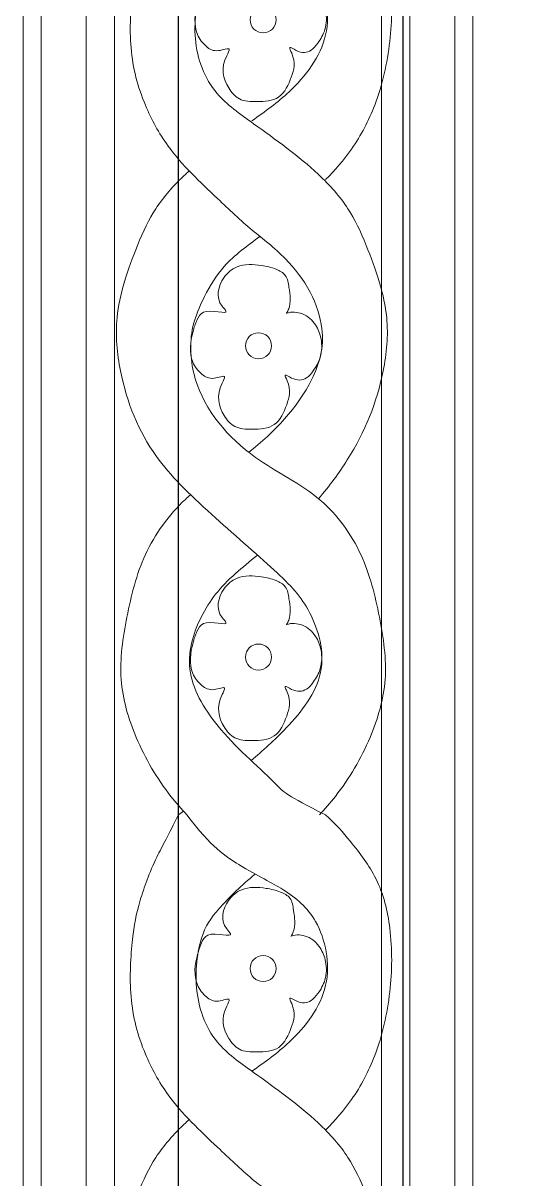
# Model space of a CAD drawing. Header units: inches. Extents: x -12478 to 399182, y -16583 to 525552.
# Drawn here: x 61262 to 61373.4, y 34070.8 to 34328.1 of the extents above; entities that cross this region are included whole.
import ezdxf
from ezdxf.lldxf.tags import DXFTag

# ---------------------------------------------------------------- set-up
doc = ezdxf.new("R2010")
doc.units = ezdxf.units.IN
doc.header["$LTSCALE"] = 1000
doc.header["$MEASUREMENT"] = 0
for name, color, linetype in [('8', 8, 'Continuous'), ('Layer3', 3, 'Continuous'), ('WOOD', 23, 'Continuous'), ('WOOD 01', 34, 'Continuous')]:
    doc.layers.add(name, color=color, linetype=linetype)
doc.layers.add('Bronze', color=40, linetype='Continuous', lineweight=0)
tags = doc.linetypes.add('DASHED2', pattern=[0.375, 0.25, -0.125]).pattern_tags.tags
tags[6:7] = [DXFTag(74, 4), DXFTag(75, 0), DXFTag(340, '0'), DXFTag(46, 1.0), DXFTag(50, 0.0), DXFTag(44, 0.0), DXFTag(45, 0.0)]
tags[4:5] = [DXFTag(74, 4), DXFTag(75, 0), DXFTag(340, '0'), DXFTag(46, 1.0), DXFTag(50, 0.0), DXFTag(44, 0.0), DXFTag(45, 0.0)]

# ---------------------------------------------------------------- blocks, each defined once
blk = doc.blocks.new('brass accent')
at = {"layer": 'Bronze', "lineweight": 0}
for centre in [(317083.5, 115243.42, 0), (317084.52, 115170.86, 0), (317084.52, 115101.56, 0), (317083.5, 115032.22, 0)]:
    blk.add_circle(centre, 2.9, dxfattribs=at)
for points in [[(317077.31, 115251, 0), (317077.29, 115251.01, 0), (317076.18, 115251.43, 0), (317073.42, 115251.23, 0), (317070.68, 115248.68, 0), (317069.32, 115245.15, 0), (317069.41, 115241.36, 0), (317071, 115238.53, 0), (317073.02, 115236.15, 0), (317075.33, 115235.89, 0), (317078, 115237.77, 0), (317076.15, 115234.17, 0), (317077.01, 115230.9, 0), (317079.43, 115225.43, 0), (317084.57, 115225.16, 0), (317088.84, 115225.28, 0), (317092.21, 115229.24, 0), (317093.04, 115233.17, 0), (317090.38, 115237.58, 0), (317093.91, 115236.03, 0), (317096.33, 115237.4, 0), (317099.16, 115241.02, 0), (317098.54, 115245.74, 0), (317097.31, 115249.35, 0), (317095.72, 115252.51, 0), (317089.29, 115250.31, 0), (317093.23, 115254.03, 0), (317092.1, 115258.61, 0), (317087.98, 115262.08, 0), (317083.45, 115261.85, 0), (317079.88, 115261.09, 0), (317077.14, 115259.59, 0), (317076.64, 115256.07, 0), (317076.17, 115253.09, 0), (317077.08, 115251.35, 0), (317077.24, 115251.03, 0)], [(317078.33, 115178.07, 0), (317078.31, 115178.08, 0), (317077.2, 115178.5, 0), (317074.44, 115178.3, 0), (317071.71, 115175.75, 0), (317070.34, 115172.22, 0), (317070.44, 115168.43, 0), (317072.02, 115165.6, 0), (317074.04, 115163.22, 0), (317076.35, 115162.96, 0), (317079.02, 115164.84, 0), (317077.17, 115161.24, 0), (317078.03, 115157.97, 0), (317080.46, 115152.5, 0), (317085.59, 115152.23, 0), (317089.86, 115152.35, 0), (317093.23, 115156.31, 0), (317094.06, 115160.24, 0), (317091.4, 115164.65, 0), (317094.93, 115163.1, 0), (317097.35, 115164.47, 0), (317100.19, 115168.09, 0), (317099.56, 115172.81, 0), (317098.34, 115176.42, 0), (317096.74, 115179.59, 0), (317090.31, 115177.38, 0), (317094.26, 115181.1, 0), (317093.12, 115185.68, 0), (317089, 115189.16, 0), (317084.47, 115188.92, 0), (317080.9, 115188.16, 0), (317078.16, 115186.66, 0), (317077.66, 115183.14, 0), (317077.19, 115180.17, 0), (317078.1, 115178.42, 0), (317078.27, 115178.1, 0)], [(317078.33, 115108.77, 0), (317078.31, 115108.77, 0), (317077.2, 115109.19, 0), (317074.44, 115109, 0), (317071.71, 115106.44, 0), (317070.34, 115102.91, 0), (317070.44, 115099.13, 0), (317072.02, 115096.29, 0), (317074.04, 115093.92, 0), (317076.35, 115093.66, 0), (317079.02, 115095.53, 0), (317077.17, 115091.93, 0), (317078.03, 115088.66, 0), (317080.46, 115083.19, 0), (317085.59, 115082.92, 0), (317089.86, 115083.04, 0), (317093.23, 115087, 0), (317094.06, 115090.93, 0), (317091.4, 115095.34, 0), (317094.93, 115093.79, 0), (317097.35, 115095.16, 0), (317100.19, 115098.79, 0), (317099.56, 115103.5, 0), (317098.34, 115107.11, 0), (317096.74, 115110.28, 0), (317090.31, 115108.07, 0), (317094.26, 115111.8, 0), (317093.12, 115116.37, 0), (317089, 115119.85, 0), (317084.47, 115119.62, 0), (317080.9, 115118.85, 0), (317078.16, 115117.35, 0), (317077.66, 115113.84, 0), (317077.19, 115110.86, 0), (317078.1, 115109.11, 0), (317078.27, 115108.79, 0)], [(317077.31, 115039.43, 0), (317077.29, 115039.44, 0), (317076.18, 115039.85, 0), (317073.42, 115039.66, 0), (317070.68, 115037.1, 0), (317069.32, 115033.57, 0), (317069.41, 115029.79, 0), (317071, 115026.96, 0), (317073.02, 115024.58, 0), (317075.33, 115024.32, 0), (317078, 115026.19, 0), (317076.15, 115022.59, 0), (317077.01, 115019.32, 0), (317079.43, 115013.86, 0), (317084.57, 115013.59, 0), (317088.84, 115013.71, 0), (317092.21, 115017.67, 0), (317093.04, 115021.59, 0), (317090.38, 115026, 0), (317093.91, 115024.45, 0), (317096.33, 115025.82, 0), (317099.16, 115029.45, 0), (317098.54, 115034.16, 0), (317097.31, 115037.77, 0), (317095.72, 115040.94, 0), (317089.29, 115038.74, 0), (317093.23, 115042.46, 0), (317092.1, 115047.03, 0), (317087.98, 115050.51, 0), (317083.45, 115050.28, 0), (317079.88, 115049.51, 0), (317077.14, 115048.02, 0), (317076.64, 115044.5, 0), (317076.17, 115041.52, 0), (317077.08, 115039.77, 0), (317077.24, 115039.45, 0)]]:
    blk.add_open_spline(points, degree=3, knots=[0.24272, 0.24272, 0.24272, 0.24272, 0.245099, 0.367364, 0.497961, 0.61241, 0.752433, 0.872037, 0.945922, 1.061004, 1.113314, 1.158119, 1.342355, 1.522189, 1.695788, 1.830249, 1.946701, 2.195177, 2.248456, 2.330579, 2.429673, 2.544778, 2.780351, 2.872208, 2.950204, 3.124017, 3.171862, 3.390176, 3.520988, 3.708938, 3.82401, 3.909457, 4.005815, 4.170543, 4.207777, 4.207777, 4.207777, 4.207777], dxfattribs=at)
at = {"layer": 'WOOD', "lineweight": 0}
for points, knots in [([(317100.23, 115278.96, 0), (317104.01, 115272.75, 0), (317107.15, 115266.72, 0), (317111.4, 115257.58, 0), (317112.72, 115249.98, 0), (317113.54, 115236.76, 0), (317110.57, 115225.35, 0), (317104.13, 115213.45, 0), (317094.88, 115204.86, 0), (317086.12, 115196.43, 0), (317079.18, 115191.47, 0), (317072.74, 115183.37, 0), (317069.24, 115172.66, 0), (317073.04, 115160.02, 0), (317080.96, 115151.58, 0), (317086.71, 115147.15, 0)], [0.062674, 0.062674, 0.062674, 0.062674, 0.265218, 0.610462, 1.007411, 1.496468, 1.998987, 2.380781, 2.959233, 3.345171, 3.70483, 3.981012, 4.228697, 4.629229, 5.37691, 5.37691, 5.37691, 5.37691]), ([(317070.36, 115277.66, 0), (317067.35, 115276.04, 0), (317063.58, 115271.53, 0), (317057.52, 115263.75, 0), (317054.7, 115251.89, 0), (317054.86, 115238.43, 0), (317057.75, 115225.34, 0), (317063.11, 115214.99, 0), (317067.51, 115209.96, 0), (317069.62, 115207.84, 0)], [0, 0, 0, 0, 0.265218, 0.610462, 1.007411, 1.496468, 1.998987, 2.380781, 2.689248, 2.689248, 2.689248, 2.689248]), ([(317100.47, 115278.01, 0), (317095.08, 115270.84, 0), (317086.19, 115265.07, 0), (317078.37, 115261.43, 0), (317070.5, 115254.75, 0), (317067.4, 115239.35, 0), (317076.59, 115227.62, 0), (317083.03, 115223.05, 0), (317086, 115220.93, 0)], [0.051478, 0.051478, 0.051478, 0.051478, 0.265218, 0.610462, 1.007411, 1.496468, 1.998987, 2.364684, 2.364684, 2.364684, 2.364684]), ([(317085.24, 115264.45, 0), (317088.5, 115261.81, 0), (317093.82, 115256.37, 0), (317097.46, 115251.73, 0), (317099.77, 115238.93, 0), (317095.31, 115227.1, 0), (317084.45, 115219.49, 0), (317071.8, 115210.3, 0), (317064.33, 115201.64, 0), (317060.98, 115194.5, 0), (317057.48, 115185.12, 0), (317055.36, 115175.57, 0), (317056.87, 115161.45, 0), (317061.98, 115148.9, 0), (317068.74, 115139.63, 0), (317071.16, 115136.8, 0)], [0.323924, 0.323924, 0.323924, 0.323924, 0.610462, 1.007411, 1.496468, 1.998987, 2.380781, 2.959233, 3.345171, 3.70483, 3.981012, 4.228697, 4.629229, 5.39027, 5.739901, 5.739901, 5.739901, 5.739901]), ([(317099.95, 115209.79, 0), (317100.21, 115209.55, 0), (317103.27, 115206.75, 0), (317107.67, 115201.64, 0), (317111.03, 115194.5, 0), (317114.52, 115185.12, 0), (317116.65, 115175.57, 0), (317115.14, 115161.45, 0), (317109.19, 115146.84, 0), (317096.64, 115134.6, 0), (317079.75, 115120.01, 0), (317072.84, 115112.82, 0), (317068.27, 115098.14, 0), (317077.5, 115086.05, 0), (317083.63, 115080.67, 0), (317086.18, 115078.53, 0)], [2.923962, 2.923962, 2.923962, 2.923962, 2.959233, 3.345171, 3.70483, 3.981012, 4.228697, 4.629229, 5.39027, 5.986881, 6.507858, 7.008636, 7.490853, 7.950217, 8.304186, 8.304186, 8.304186, 8.304186]), ([(317084.21, 115195.18, 0), (317087, 115193.11, 0), (317092.09, 115189.53, 0), (317096.56, 115182.14, 0), (317100.11, 115173.87, 0), (317099.21, 115159.56, 0), (317087.2, 115145.65, 0), (317070.52, 115138.12, 0), (317060.93, 115124.87, 0), (317057.5, 115110.72, 0), (317055.35, 115096.73, 0), (317059.44, 115082.83, 0), (317065.23, 115072.97, 0), (317069.74, 115067.76, 0), (317070.96, 115066.43, 0)], [3.346929, 3.346929, 3.346929, 3.346929, 3.70483, 3.981012, 4.228697, 4.629229, 5.39027, 5.986881, 6.507858, 7.008636, 7.490853, 7.950217, 8.476278, 8.663685, 8.663685, 8.663685, 8.663685]), ([(317099.65, 115137.69, 0), (317100.03, 115137.35, 0), (317104.14, 115133.67, 0), (317110.51, 115124.87, 0), (317113.93, 115110.72, 0), (317116.09, 115096.73, 0), (317111.99, 115082.83, 0), (317106.2, 115072.97, 0), (317101.7, 115067.76, 0), (317100.47, 115066.43, 0)], [5.933766, 5.933766, 5.933766, 5.933766, 5.986881, 6.507858, 7.008636, 7.490853, 7.950217, 8.476278, 8.663685, 8.663685, 8.663685, 8.663685]), ([(317084.76, 115124.26, 0), (317086.5, 115122.85, 0), (317092.16, 115118.22, 0), (317097.64, 115111.41, 0), (317101.72, 115098.35, 0), (317093.28, 115084.44, 0), (317082.46, 115075.36, 0), (317078.25, 115070.71, 0), (317069.66, 115066.43, 0)], [6.300023, 6.300023, 6.300023, 6.300023, 6.507858, 7.008636, 7.490853, 7.950217, 8.476278, 8.634087, 8.634087, 8.634087, 8.634087]), ([(317069.66, 115066.43, 0), (317067.35, 115064.47, 0), (317063.58, 115059.95, 0), (317057.52, 115052.17, 0), (317054.7, 115040.31, 0), (317054.86, 115026.85, 0), (317057.75, 115013.77, 0), (317063.11, 115003.41, 0), (317067.51, 114998.38, 0), (317069.62, 114996.27, 0)], [0, 0, 0, 0, 0.265218, 0.610462, 1.007411, 1.496468, 1.998987, 2.380781, 2.689248, 2.689248, 2.689248, 2.689248]), ([(317100.47, 115066.43, 0), (317095.08, 115059.27, 0), (317086.19, 115053.49, 0), (317078.37, 115049.86, 0), (317070.5, 115043.17, 0), (317067.4, 115027.77, 0), (317076.59, 115016.04, 0), (317083.03, 115011.47, 0), (317086, 115009.35, 0)], [0.051478, 0.051478, 0.051478, 0.051478, 0.265218, 0.610462, 1.007411, 1.496468, 1.998987, 2.364684, 2.364684, 2.364684, 2.364684]), ([(317102.34, 115066.43, 0), (317104.48, 115062.1, 0), (317107.91, 115055.98, 0), (317111.4, 115046.38, 0), (317112.72, 115038.78, 0), (317113.54, 115025.56, 0), (317110.57, 115014.15, 0), (317104.13, 115002.25, 0), (317094.88, 114993.66, 0), (317086.12, 114985.23, 0), (317079.18, 114980.27, 0), (317072.74, 114972.17, 0), (317069.24, 114961.47, 0), (317073.04, 114948.82, 0), (317080.96, 114940.38, 0), (317086.71, 114935.95, 0)], [0.016235, 0.016235, 0.016235, 0.016235, 0.265218, 0.610462, 1.007411, 1.496468, 1.998987, 2.380781, 2.959233, 3.345171, 3.70483, 3.981012, 4.228697, 4.629229, 5.37691, 5.37691, 5.37691, 5.37691]), ([(317085.24, 115053.25, 0), (317088.5, 115050.61, 0), (317093.82, 115045.17, 0), (317097.46, 115040.53, 0), (317099.37, 115027.77, 0), (317095.31, 115015.91, 0), (317084.45, 115008.3, 0), (317071.8, 114999.1, 0), (317064.33, 114990.44, 0), (317060.98, 114983.3, 0), (317057.48, 114973.92, 0), (317055.36, 114964.37, 0), (317056.87, 114950.25, 0), (317061.98, 114937.7, 0), (317068.74, 114928.43, 0), (317071.16, 114925.61, 0)], [0.323924, 0.323924, 0.323924, 0.323924, 0.610462, 1.007411, 1.496468, 1.998987, 2.380781, 2.959233, 3.345171, 3.70483, 3.981012, 4.228697, 4.629229, 5.39027, 5.739901, 5.739901, 5.739901, 5.739901]), ([(317099.95, 114998.59, 0), (317100.21, 114998.36, 0), (317103.27, 114995.55, 0), (317107.67, 114990.44, 0), (317111.03, 114983.3, 0), (317114.52, 114973.92, 0), (317116.65, 114964.37, 0), (317115.14, 114950.25, 0), (317109.19, 114935.65, 0), (317096.64, 114923.4, 0), (317079.75, 114908.81, 0), (317072.84, 114901.62, 0), (317068.27, 114886.94, 0), (317077.5, 114874.85, 0), (317083.63, 114869.47, 0), (317086.18, 114867.34, 0)], [2.923962, 2.923962, 2.923962, 2.923962, 2.959233, 3.345171, 3.70483, 3.981012, 4.228697, 4.629229, 5.39027, 5.986881, 6.507858, 7.008636, 7.490853, 7.950217, 8.304186, 8.304186, 8.304186, 8.304186])]:
    blk.add_open_spline(points, degree=3, knots=knots, dxfattribs=at)
blk.add_open_spline([(317101.2, 115067.24, 0), (317101.57, 115066.98, 0), (317101.95, 115066.71, 0), (317102.34, 115066.43, 0)], degree=3, dxfattribs=at)

msp = doc.modelspace()

# ---------------------------------------------------------------- linework, layer by layer
at = {"layer": '8', "linetype": 'DASHED2', "ltscale": 200, "elevation": 0.01}
msp.add_lwpolyline([(61346.55, 35535.09), (61809.05, 35535.09), (61809.05, 33784.59), (61346.55, 33784.59)], close=True, dxfattribs=at)
at = {"layer": 'Layer3', "elevation": 0}
msp.add_lwpolyline([(63396.55, 35585.09), (63396.55, 33185.09), (61296.55, 33185.09), (61296.55, 35585.1)], dxfattribs=at)
at = {"layer": 'WOOD 01', "lineweight": 0, "ltscale": 500, "elevation": 0}
for points in [[(63428.79, 33390.09), (63428.79, 35224.27, 1.002257), (61262.03, 35224.27), (61262.03, 33390.09)], [(63424.79, 33390.09), (63424.79, 35224.27, 1.002261), (61266.03, 35224.27), (61266.03, 33390.09)], [(63414.79, 33390.09), (63414.79, 35224.28, 1.002271), (61276.03, 35224.28), (61276.03, 33390.09)], [(63408.48, 33390.09), (63408.48, 35224.29, 1.002278), (61282.34, 35224.29), (61282.34, 33390.09)], [(63349.1, 33390.09), (63349.1, 35224.36, 1.002344), (61341.72, 35224.36), (61341.72, 33390.09)], [(63342.79, 33390.09), (63342.79, 35224.37, 1.002352), (61348.03, 35224.37), (61348.03, 33390.09)], [(63332.79, 33390.09), (63332.79, 35224.38, 1.002364), (61358.03, 35224.38), (61358.03, 33390.09)], [(63328.79, 33390.09), (63328.79, 35224.38, 1.002369), (61362.03, 35224.38), (61362.03, 33390.09)]]:
    msp.add_lwpolyline(points, format="xyb", dxfattribs=at)

# ---------------------------------------------------------------- block references
at = {"xscale": -1}
msp.add_blockref('brass accent', (378398.89, -80914.55, 0), dxfattribs=at)

doc.saveas('drawing.dxf')
